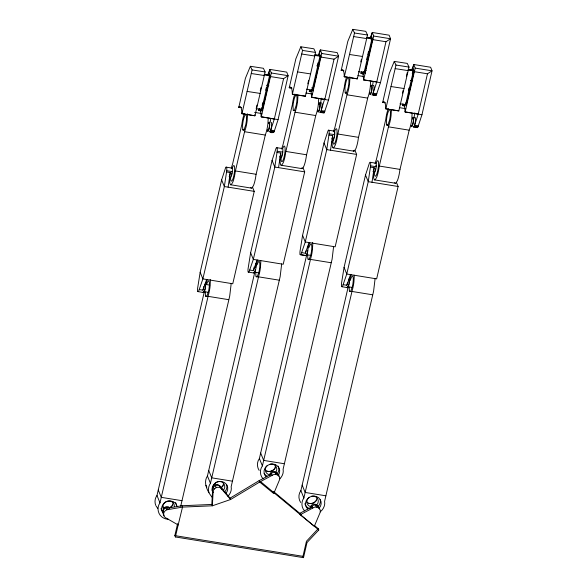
<?xml version="1.0" encoding="UTF-8"?>
<svg xmlns="http://www.w3.org/2000/svg" width="587" height="587" viewBox="0 0 587 587"><rect width="100%" height="100%" fill="white"/><g stroke="black" fill="none" stroke-linecap="round" stroke-linejoin="round"><path stroke-width="0.88" d="M241.815 113.621L241.829 112.807A15.467 3.507 -81.3 0 0 239.474 106.673L238.821 107.282L245.41 78.284L250.37 66.287L263.394 68.283L265.119 71.937L254.927 115.793L241.815 113.621L254.927 115.793M254.846 115.617L254.861 114.803M305.387 96.29L315.571 52.434L313.854 48.787L300.83 46.784L295.87 58.781L289.274 87.779L289.934 87.169A15.467 3.507 -81.3 0 1 292.289 93.304L292.355 94.294L305.387 96.29L305.313 95.299M344.217 76.684L344.231 75.87A15.467 3.507 -81.3 0 0 341.876 69.736L341.216 70.345L347.812 41.347L352.772 29.35L365.796 31.346L367.513 35L357.329 78.856L344.217 76.684L357.329 78.856M357.248 78.68L357.256 77.866M229.722 178.059L229.656 180.605A11.601 2.363 -80.8 0 0 231.271 184.663L232.775 182.227A11.601 2.363 -80.8 0 0 235.277 171.514L244.662 131.349A11.601 2.363 -80.8 0 0 247.171 120.636L247.494 115.228A11.601 2.363 -80.8 0 0 247.428 113.797M268.208 118.574L267.877 123.982A11.601 2.363 -80.8 0 1 265.375 134.694L255.991 174.86A11.601 2.363 -80.8 0 1 253.489 185.573L251.977 188.009A11.601 2.363 -80.8 0 1 250.84 187.414M280.175 158.556L280.116 161.102A11.601 2.363 -80.8 0 0 281.723 165.16L283.235 162.724A11.601 2.363 -80.8 0 0 285.737 152.011L295.122 111.846A11.601 2.363 -80.8 0 0 297.624 101.133L297.954 95.725M318.668 99.071L318.337 104.479A11.601 2.363 -80.8 0 1 315.835 115.191L306.451 155.357A11.601 2.363 -80.8 0 1 303.941 166.07L302.437 168.506A11.601 2.363 -80.8 0 1 301.292 167.911M332.117 141.122L332.059 143.668A11.601 2.363 -80.8 0 0 333.665 147.726L335.177 145.29A11.601 2.363 -80.8 0 0 337.679 134.577L347.064 94.412A11.601 2.363 -80.8 0 0 349.566 83.699L349.896 78.291A11.601 2.363 -80.8 0 0 349.83 76.86M370.61 81.637L370.28 87.045A11.601 2.363 -80.8 0 1 367.778 97.758L358.393 137.923A11.601 2.363 -80.8 0 1 355.883 148.636L354.379 151.072A11.601 2.363 -80.8 0 1 353.235 150.477M373.611 173.18L373.545 175.726A11.601 2.363 -80.8 0 0 375.159 179.783L376.663 177.347A11.601 2.363 -80.8 0 0 379.173 166.635L388.557 126.469A11.601 2.363 -80.8 0 0 391.059 115.756L391.39 110.349M412.096 113.695L411.773 119.102A11.601 2.363 -80.8 0 1 409.264 129.815L399.879 169.981A11.601 2.363 -80.8 0 1 397.377 180.693L395.873 183.129A11.601 2.363 -80.8 0 1 394.728 182.535M269.741 475.323C269.272 471.5 275.325 469.805 276.77 473.445M310.325 508.034C309.936 504.644 314.845 502.67 316.907 505.392M267.716 75.033L269.888 69.405L286.727 72.12L288.136 75.701L278.077 119.609L261.237 116.894L260.584 110.789L261.083 108.602M318.176 55.53L320.348 49.902L337.187 52.617L338.596 56.205L328.529 100.106L311.69 97.391L311.037 91.286L311.374 89.826M319.805 112.036L320.245 112.396L320.847 111.479L324.758 98.521M370.118 38.096L372.29 32.468L389.13 35.183L390.538 38.764L380.471 82.672L363.632 79.957L362.979 73.852L363.485 71.665M411.612 70.154L413.784 64.526L430.616 67.241L432.032 70.822L421.965 114.729L405.125 112.007L404.472 105.902L404.81 104.449M169.636 507.784A4.835 4.483 -22.6 0 0 162.9 511.438L163.949 515.76A4.835 4.483 -22.6 0 0 166.422 518.196L178.169 524.961L175.374 536.951L303.501 557.65L307.001 542.571L318.785 529.98L318.242 528.652L314.456 525.519M162.9 511.438L163.949 515.76M259.659 482.044L230.625 499.5L212.355 505.803L211.812 504.446L212.545 491.121L213.088 492.471L212.355 505.803L182.513 507.095L166.811 509.809A4.835 4.483 -22.6 0 0 163.736 513.434M226.545 171.984L226.707 170.744A4.835 0.983 -81.2 0 0 226.553 167.229L226.054 167.134A4.835 0.983 -81.2 0 0 225.115 169.239L221.622 179.908L200.174 272.258L197.643 288.041A4.835 0.991 -80.4 0 0 197.753 291.541L198.259 291.644A4.835 0.991 -80.4 0 0 199.228 289.538L202.875 278.898L224.351 186.556L226.545 171.984L230.287 172.563L228.108 187.143L254.23 191.362L232.76 283.763L202.875 278.898L200.174 272.258M277.005 152.481L277.159 151.241A4.835 0.983 -81.2 0 0 277.005 147.726L276.506 147.63A4.835 0.983 -81.2 0 0 275.574 149.736L272.075 160.405L250.634 252.755L248.103 268.538A4.835 0.991 -80.4 0 0 248.213 272.045L248.712 272.141A4.835 0.991 -80.4 0 0 249.68 270.035L253.327 259.395L274.804 167.053L277.005 152.481L280.74 153.06L278.561 167.64L304.69 171.859L283.213 264.26L253.327 259.395L250.634 252.755M300.654 254.707A4.835 0.991 -80.4 0 0 301.623 252.601L305.269 241.961L326.746 149.619L329.102 133.807A4.835 0.983 -81.2 0 0 328.947 130.292L328.449 130.197A4.835 0.983 -81.2 0 0 327.517 132.302L324.017 142.971L302.576 235.321L300.045 251.104A4.835 0.991 -80.4 0 0 300.155 254.604L306.253 255.653A4.835 0.991 -80.4 0 0 307.933 249.952A4.835 0.991 -80.4 0 0 307.324 246.349M342.148 286.764A4.835 0.991 -80.4 0 0 343.116 284.658L346.763 274.019L368.24 181.677L370.595 165.864A4.835 0.983 -81.2 0 0 370.441 162.35L369.942 162.254A4.835 0.983 -81.2 0 0 369.01 164.36L365.51 175.021L344.07 267.371L341.539 283.161A4.835 0.991 -80.4 0 0 341.649 286.661L347.746 287.711A4.835 0.991 -80.4 0 0 349.346 282.626A4.835 0.991 -80.4 0 0 349.089 278.297M302.576 235.321L305.269 241.961L335.155 246.826L356.632 154.425L330.503 150.206L332.682 135.626L328.947 135.047M344.07 267.371L346.763 274.019L376.649 278.876L398.118 186.483L371.997 182.263L374.176 167.684L370.434 167.104M270.233 122.081L270.776 118.567M320.561 103.459L321.368 98.19M372.635 85.144L373.178 81.63M413.989 118.075L414.804 112.807M268.252 75.774L269.888 69.405L271.304 72.986L261.237 116.894M319.02 55.435L320.348 49.902L321.757 53.483L311.69 97.391M370.646 38.837L372.29 32.468L373.699 36.049L363.632 79.957M412.448 70.058L413.784 64.526L415.192 68.107L405.125 112.007M264.451 74.292L269.235 75.026L264.414 74.446M314.903 54.789L319.688 55.523L315.667 55.068M371.189 40.019L371.63 38.089L366.846 37.355M408.339 69.413L413.123 70.147L412.265 73.845M261.34 110.921L258.728 110.503L259.05 108.566M363.742 73.984L361.122 73.566L361.445 71.629M404.362 105.902L402.616 105.616L402.939 103.679M259.85 108.661L259.564 109.894L258.728 110.503M262.455 109.776L270.218 75.914M278.077 119.609L274.452 130.718C274.408 133.968 267.533 132.853 270.71 130.116L274.334 119.007L283.572 78.68L288.136 75.701L271.304 72.986M312.908 90.273L320.678 56.411M324.787 99.504L334.032 59.177L338.596 56.205L321.757 53.483M362.252 71.724L361.966 72.957L361.122 73.566M364.85 72.832L372.62 38.977M380.471 82.672L376.223 95.255L371.938 94.94L372.789 94.045L376.729 82.063L385.975 41.743L390.538 38.764L373.699 36.049M406.343 104.89L414.106 71.027M413.241 126.66L413.681 127.012L414.283 126.102L418.223 114.12L427.468 73.801L432.032 70.822L415.192 68.107M175.374 536.951L174.831 535.608L177.612 523.619M241.903 113.797L252.087 69.941L250.37 66.287M155.746 505.341C154.41 502.164 154.917 498.238 156.986 495.479L204.342 291.622M168.44 519.275A11.601 10.771 -22.2 0 1 161.682 516.787C157.602 513.478 156.795 507.014 159.994 502.846L208.297 295.4A11.601 2.363 -80.8 0 0 210.021 286.852L210.344 281.459A11.601 2.363 -80.8 0 0 210.197 279.427M256.314 107.781L256.937 105.11M260.246 90.868L261.068 87.309M262.198 105.308L262.815 102.652M265.698 90.244L266.315 87.588M256.108 108.668L261.692 109.527L269.55 75.701L269.235 75.026M180.708 506.192L229.708 296.105L231.051 284.805A11.601 2.363 -80.8 0 0 230.977 283.382M292.355 94.294L302.547 50.438L300.83 46.784M212.142 497.284C207.593 491.708 202.816 482.778 207.446 475.976L254.802 272.119M208.95 492.691C208.033 489.565 208.444 485.97 210.454 483.343L258.75 275.897A11.601 2.363 -80.8 0 0 260.481 267.349L260.797 261.956A11.601 2.363 -80.8 0 0 260.723 260.533M307.808 83.824L308.63 80.265M317.185 66.309L318.007 62.765M306.568 89.165L312.145 90.024L320.01 56.198L319.688 55.523M281.437 263.879A11.601 2.363 -80.8 0 1 281.511 265.302L280.16 276.602L231.161 486.689C231.872 490.138 230.398 493.85 227.895 496.228M344.298 76.853L354.489 33.004L352.772 29.35M259.153 470.4C256.798 466.885 256.812 461.932 259.388 458.542L306.744 254.685M263.181 478.867C259.755 475.543 259.549 469.659 262.396 465.909L310.692 258.463A11.601 2.363 -80.8 0 0 312.423 249.915L312.739 244.522A11.601 2.363 -80.8 0 0 312.6 242.49M360.785 61.936L361.401 59.272M366.655 59.507L367.271 56.851M367.689 55.083L368.511 51.539M358.51 71.731L364.087 72.59L371.953 38.764L371.63 38.089M333.379 246.445A11.601 2.363 -80.8 0 1 333.453 247.868L332.103 259.161L283.103 469.255C283.815 472.696 282.34 476.409 279.838 478.794M385.791 108.911L395.976 65.054L394.259 61.408L407.29 63.403L409.007 67.057L398.822 110.914L385.791 108.911L385.725 107.92A15.467 3.507 -81.3 0 0 383.37 101.793L382.709 102.402L389.306 73.397L394.259 61.408M300.647 502.457C298.284 498.943 298.306 493.983 300.882 490.6L348.238 286.742M304.668 510.925C301.248 507.601 301.043 501.716 303.883 497.967L352.185 290.514A11.601 2.363 -80.8 0 0 353.917 281.965L354.232 276.58A11.601 2.363 -80.8 0 0 354.159 275.156M402.484 93.106L403.1 90.435M406.409 76.193L407.239 72.634M408.354 90.677L408.97 88.021M399.996 103.789L405.58 104.64L413.439 70.814L413.123 70.147M303.501 557.65L302.958 556.322L306.458 541.243L318.242 528.652M374.873 278.502A11.601 2.363 -80.8 0 1 374.946 279.926L373.596 291.218L324.596 501.313C325.396 505.297 323.364 509.545 320.113 511.871M178.169 524.961L182.513 507.095L181.955 505.752L167.471 508.166L168.029 509.494M322.05 112.403L324.281 112.689L328.529 100.106M416.983 127.262L417.416 127.621L418.025 126.704L421.965 114.729M199.228 289.538L202.955 290.169L206.602 279.537M249.68 270.035L253.415 270.666L257.062 260.034M301.623 252.601L305.357 253.232L309.004 242.6M343.116 284.658L346.851 285.289L350.49 274.65M207.365 279.617L207.204 279.94A11.601 2.363 -80.8 0 0 205.743 284.776M257.825 260.114L257.664 260.437A11.601 2.363 -80.8 0 0 256.196 265.273M309.767 242.68L309.606 243.003A11.601 2.363 -80.8 0 0 308.138 247.839M351.253 274.731L351.099 275.061A11.601 2.363 -80.8 0 0 349.632 279.896M311.719 91.234L309.18 91L310.024 90.391M402.616 105.616L403.21 105L405.059 105.271M212.553 491.583A4.835 4.476 -21.9 0 1 213.352 487.085L215.37 485.625A4.835 4.476 -21.9 0 1 221.805 489.11M213.088 492.471A4.835 4.476 -21.9 0 1 214.167 489.11L216.185 487.65A4.835 4.476 -21.9 0 1 220.903 488.171L230.625 499.5L230.082 498.143L221.211 487.636L221.754 488.993M230.082 498.143L259.124 480.65L271.671 473.98L272.214 475.331A4.835 4.476 -21.9 0 1 275.787 474.377L278.04 475.235A4.835 4.476 -21.9 0 1 279.705 479.388L273.74 493.557L259.659 482.008L259.124 480.65M259.659 482.008L272.214 475.331M299.715 513.361L312.262 506.691L312.805 508.041A4.835 4.476 -21.9 0 1 316.371 507.087L318.624 507.953A4.835 4.476 -21.9 0 1 320.297 512.106L314.324 526.268L300.243 514.718L299.715 513.361L301.116 514.52M300.243 514.718L312.805 508.041M231.66 167.999L232.166 168.102A4.835 0.983 -81.2 0 1 231.931 174.082A4.835 0.983 -81.2 0 1 230.214 177.223M334.062 131.062L334.561 131.165A4.835 0.983 -81.2 0 1 334.194 137.732A4.835 0.983 -81.2 0 1 332.455 139.765M205.201 283.176A4.835 0.991 -80.4 0 1 205.457 287.505A4.835 0.991 -80.4 0 1 203.858 292.59L203.351 292.495A4.835 0.991 -80.4 0 1 203.197 291.966M255.661 263.673A4.835 0.991 -80.4 0 1 255.91 268.002A4.835 0.991 -80.4 0 1 254.31 273.087L253.811 272.992A4.835 0.991 -80.4 0 1 253.657 272.471M306.253 255.653L300.155 254.604M347.746 287.711L347.247 287.608A4.835 0.991 -80.4 0 1 347.093 287.087M181.955 505.752L211.812 504.446M354.489 33.004L367.513 35M366.369 37.906L371.953 38.764M353.653 36.577L366.684 38.581M349.492 54.474L362.524 56.477M302.547 50.438L315.571 52.434M395.976 65.054L409.007 67.057M320.01 56.198L314.427 55.339L314.742 56.014L301.711 54.019M408.655 70.08L413.439 70.814M395.146 68.635L408.178 70.631L407.855 69.963M341.128 70.154L343.733 70.55M341.216 70.345L343.821 70.741M297.55 71.907L310.582 73.911M390.986 86.531L404.017 88.527M252.087 69.941L265.119 71.937M269.55 75.701L263.967 74.843L264.282 75.518L251.258 73.514M289.186 87.588L291.79 87.984M289.274 87.779L291.878 88.175M382.709 102.402L385.314 102.798M293.14 94.25L305.306 96.114M386.576 108.866L389.181 109.27M390.92 109.534L398.822 110.914M247.098 91.411L260.122 93.414M238.726 107.091L241.33 107.487M238.821 107.282L241.418 107.678M366.816 37.509L371.6 38.243M409.102 69.684L412.294 70.176M328.449 130.197L334.561 131.165M329.102 133.807L334.715 134.672M277.005 147.726L282.618 148.599A4.835 0.983 -81.2 0 1 282.384 154.579A4.835 0.983 -81.2 0 1 280.674 157.727M370.441 162.35L376.054 163.223A4.835 0.983 -81.2 0 1 375.819 169.203A4.835 0.983 -81.2 0 1 374.11 172.343M277.159 151.241L282.773 152.114M370.595 165.864L376.208 166.73M226.054 167.134L232.166 168.102M226.707 170.744L232.32 171.609M330.503 150.206L326.746 149.619L324.017 142.971M278.561 167.64L274.804 167.053L272.075 160.405M371.997 182.263L368.24 181.677L365.51 175.021M228.108 187.143L224.351 186.556L221.622 179.908M385.975 41.743L372.877 39.637L371.578 36.328M427.468 73.801L414.371 71.687L413.072 68.386M334.032 59.177L320.935 57.071L319.636 53.769M364.622 70.33L366.222 70.587M410.342 80.338L412.749 80.727M316.914 65.715L319.313 66.104M361.717 72.942L363.566 73.214M361.049 73.375L363.661 73.793M357.931 75.598L363.331 76.471M363.566 79.781L367.932 80.485M369.678 80.764L375.79 81.754M283.572 78.68L270.475 76.574L269.176 73.265M376.847 93.781L373.105 93.179A4.835 0.954 -80.8 0 0 374.022 87.368A4.835 0.954 -80.8 0 0 373.134 85.783M372.789 94.045L376.531 94.646M372.481 94.654L376.223 95.255M373.244 94.845L375.489 95.211M345.207 92.863L345.985 93.267L346.491 92.68L348.025 88.314A7.925 1.614 -80.8 0 0 348.927 79.839A7.925 1.614 -80.8 0 0 347.35 78.401L346.822 79.48A7.925 1.614 -80.8 0 0 344.929 88.754L345.207 92.863L346.807 93.12M346.91 94.764L367.616 98.11M403.21 105L404.905 105.271M309.775 90.376L311.624 90.647M402.543 105.433L405.155 105.851M309.18 91L311.8 91.418M266.454 85.218L268.861 85.607M399.424 107.656L405.727 108.668M305.988 93.032L312.291 94.052M405.059 111.838L418.223 114.12M311.624 97.215L324.721 99.328M418.34 125.838L414.598 125.229A4.835 0.954 -80.8 0 0 415.515 119.418A4.835 0.954 -80.8 0 0 414.627 117.84M324.905 111.214L321.162 110.613A4.835 0.954 -80.8 0 0 322.065 105.322A4.835 0.954 -80.8 0 0 321.485 102.916M414.283 126.102L418.025 126.704M320.847 111.479L324.589 112.08M413.967 126.711L417.709 127.313M320.539 112.088L324.281 112.689M413.431 126.997L417.416 127.621M319.996 112.381L323.987 112.998M386.701 124.921L387.046 125.383L387.978 124.737L389.511 120.372A7.925 1.614 -80.8 0 0 390.414 111.897A7.925 1.614 -80.8 0 0 388.843 110.459L388.315 111.537A7.925 1.614 -80.8 0 0 386.422 120.812L386.701 124.921L388.301 125.178M293.265 110.297L294.043 110.701L294.549 110.114L296.083 105.748A7.925 1.614 -80.8 0 0 296.985 97.273A7.925 1.614 -80.8 0 0 295.408 95.835L294.879 96.914A7.925 1.614 -80.8 0 0 292.986 106.188L293.265 110.297L294.865 110.554M388.396 126.821L409.11 130.167M294.968 112.198L315.674 115.544M259.315 109.879L261.164 110.151M258.647 110.312L261.266 110.738M254.626 112.388L261.831 113.555M261.171 116.718L274.334 119.007M337.73 133.99L358.444 137.336M274.452 130.718L270.71 130.116A4.835 0.954 -80.8 0 0 271.612 124.826A4.835 0.954 -80.8 0 0 271.025 122.419M270.394 130.982L274.136 131.583M270.079 131.591L273.821 132.192M269.785 131.899L273.527 132.501M242.813 129.8L243.15 130.27L244.089 129.617L245.623 125.251A7.925 1.614 -80.8 0 0 246.525 116.776A7.925 1.614 -80.8 0 0 244.955 115.338L244.427 116.417A7.925 1.614 -80.8 0 0 242.534 125.691L242.813 129.8L244.412 130.057M244.508 131.701L265.221 135.047M333.027 147.814L353.741 151.167M379.224 166.04L399.938 169.386M285.788 151.424L306.502 154.77M374.521 179.871L395.234 183.217M281.085 165.255L301.799 168.601M235.336 170.927L256.042 174.273M230.632 184.758L251.339 188.104M310.369 259.388L331.083 262.734M307.779 255.088A7.925 1.614 -80.8 0 0 308.065 259.168L309.665 259.425M351.862 291.438L372.576 294.784M349.265 287.146A7.925 1.614 -80.8 0 0 349.551 291.225L351.158 291.482M258.427 276.822L279.141 280.168M255.837 272.529A7.925 1.614 -80.8 0 0 256.123 276.602L257.722 276.859M207.974 296.325L228.681 299.671M205.377 292.033A7.925 1.614 -80.8 0 0 205.663 296.105L207.262 296.362M284.387 463.752L263.673 460.406L260.665 453.032M325.873 495.802L305.167 492.456L302.158 485.089M232.445 481.186L211.731 477.84L208.723 470.473M181.985 500.689L161.271 497.343L158.27 489.976M174.831 535.608L302.958 556.322M310.971 255.433L306.172 254.626A3.676 0.748 -80.4 0 0 306.385 254.538M347.665 286.676L352.457 287.491M254.23 272.06L259.028 272.867M248.213 272.045L254.31 273.087M205.002 284.321L209.801 285.128M203.77 291.563L208.568 292.37M197.753 291.541L203.858 292.59M269.822 475.184A4.835 4.476 -21.9 0 1 274.973 472.352L277.225 473.21A4.835 4.476 -21.9 0 1 278.935 476.182M310.413 507.894A4.835 4.476 -21.9 0 1 315.557 505.062L317.809 505.921A4.835 4.476 -21.9 0 1 319.526 508.892M273.505 491.488L299.92 513.442M260.694 481.722L318.785 529.98M376.054 163.223L375.555 163.12A4.835 0.983 -81.2 0 0 375.247 163.553M282.618 148.599L282.12 148.504A4.835 0.983 -81.2 0 0 281.811 148.929M169.76 507.872C167.471 504.761 161.909 507.704 163.362 511.343M157.771 508.437L156.083 506.009M349.551 291.225L350.336 291.6L350.843 290.998L352.369 286.61A7.925 1.614 -80.8 0 0 353.257 278.15A7.925 1.614 -80.8 0 0 351.679 276.77L351.151 277.856A7.925 1.614 -80.8 0 0 350.3 280.535M308.065 259.168L308.85 259.549L309.349 258.948L310.883 254.553A7.925 1.614 -80.8 0 0 311.77 246.092A7.925 1.614 -80.8 0 0 310.185 244.713L309.657 245.799A7.925 1.614 -80.8 0 0 309.136 247.296M256.123 276.602L256.908 276.983L257.407 276.382L258.94 271.986A7.925 1.614 -80.8 0 0 259.828 263.526A7.925 1.614 -80.8 0 0 258.243 262.147L257.715 263.233A7.925 1.614 -80.8 0 0 257.194 264.73M205.663 296.105L206.008 296.56L206.947 295.885L208.48 291.49A7.925 1.614 -80.8 0 0 209.368 283.029A7.925 1.614 -80.8 0 0 207.783 281.65L207.255 282.736A7.925 1.614 -80.8 0 0 206.734 284.233M219.633 486.381C218.004 482.279 211.151 485.038 212.817 489.118M273.278 132.486L272.97 131.51M205.942 485.324L206.873 487.173M405.265 103.972L405.58 104.64M363.771 71.915L364.087 72.59M311.829 89.349L312.145 90.024M261.369 108.852L261.692 109.527M165.974 507.814L166.811 509.809M396.423 182.337L398.118 186.483M354.93 150.287L356.632 154.425M302.987 167.721L304.69 171.859M252.535 187.224L254.23 191.362M300.882 490.6L303.883 497.967M259.388 458.542L262.396 465.909M207.446 475.976L210.454 483.343M156.986 495.479L159.994 502.846M220.088 486.139L220.903 488.171M215.37 485.625L216.185 487.65M213.352 487.085L214.167 489.11M317.809 505.921L318.624 507.953M315.557 505.062L316.371 507.087M277.225 473.21L278.04 475.235M274.973 472.352L275.787 474.377M406.608 105.55L405.566 102.916M364.593 72.172L365.114 73.492M313.172 90.934L311.873 87.639M262.712 110.437L261.677 107.803M212.824 492.258A4.835 4.476 -21.9 0 1 212.545 491.121M221.211 487.636A4.835 4.476 -21.9 0 1 221.798 488.648M163.692 514.784A4.835 4.483 -22.6 0 1 163.113 513.764M311.345 507.542A4.835 4.476 -21.9 0 1 312.262 506.691M348.898 279.434A3.676 0.748 -80.4 0 1 349.016 283.205M348.832 284.137A3.676 0.748 -80.4 0 1 348.362 285.722M348.113 286.265A3.676 0.748 -80.4 0 1 347.871 286.595M376.003 165.321A3.676 0.748 -81.2 0 1 376.003 166.092M375.643 168.858A3.676 0.748 -81.2 0 1 375.431 169.724M375.196 170.45A3.676 0.748 -81.2 0 1 374.719 171.323M374.176 167.684A4.835 0.983 -81.2 0 1 373.67 170.047M373.361 171A4.835 0.983 -81.2 0 1 373.046 171.72M347.387 282.934A4.835 0.991 -80.4 0 1 346.851 285.289M376.289 162.76A7.925 1.614 -80.8 0 1 378.556 163.641A7.925 1.614 -80.8 0 1 376.399 175.029A7.925 1.614 -80.8 0 1 374.506 172.16M375.137 163.502A11.601 2.363 -80.8 0 1 376.384 159.605L385.762 119.44A11.601 2.363 -80.8 0 1 388.271 108.727M307.654 508.914A7.925 7.36 -22.2 0 1 307.771 498.554A7.925 7.36 -22.2 0 1 318.704 497.82A7.925 7.36 -22.2 0 1 319.225 508.137M316.65 500.241A7.925 7.36 -22.2 0 1 308.777 503.507M316.855 498.451A5.797 5.386 -22.2 0 1 312.754 503.279A5.797 5.386 -22.2 0 1 306.671 501.76M311.66 496.184A5.797 5.386 -22.2 0 1 317.787 499.067A5.797 5.386 -22.2 0 1 316.122 505.583M310.442 506.684A5.797 5.386 -22.2 0 1 308.938 497.453M320.157 499.398A7.925 7.36 -22.2 0 1 317.941 506.632M309.665 508.577A7.925 7.36 -22.2 0 1 305.636 505.414M305.335 504.849A7.925 7.36 -22.2 0 1 304.902 503.639M412.441 119.066A3.676 0.726 -80.8 0 1 413.219 121.546A3.676 0.726 -80.8 0 1 411.619 125.302M412.441 118.148A4.835 0.954 -80.8 0 1 413.637 118.794A4.835 0.954 -80.8 0 1 412.624 125.244A4.835 0.954 -80.8 0 1 411.252 125.721M307.661 250.209A3.676 0.748 -80.4 0 1 307.339 252.08M307.118 252.938A3.676 0.748 -80.4 0 1 306.619 254.208M334.326 135.868A3.676 0.748 -81.2 0 0 334.326 132.258A7.925 1.614 -80.8 0 1 337.026 130.593A7.925 1.614 -80.8 0 1 335.089 142.575A7.925 1.614 -80.8 0 1 333.02 140.11M334.15 136.808A3.676 0.748 -81.2 0 1 333.702 138.393M333.46 138.943A3.676 0.748 -81.2 0 1 333.02 139.354M332.682 135.626A4.835 0.983 -81.2 0 1 331.875 138.95M305.893 250.876A4.835 0.991 -80.4 0 1 305.357 253.232M371.182 86.546A3.676 0.726 -80.8 0 1 371.659 89.965A3.676 0.726 -80.8 0 1 370.133 93.252M370.947 86.091A4.835 0.954 -80.8 0 1 372.151 87.059A4.835 0.954 -80.8 0 1 370.918 93.744A4.835 0.954 -80.8 0 1 369.722 92.775M333.643 131.444A11.601 2.363 -80.8 0 1 334.891 127.548L344.276 87.382A11.601 2.363 -80.8 0 1 346.521 77.33M266.168 476.857A7.925 7.36 -22.2 0 1 265.962 466.826A7.925 7.36 -22.2 0 1 276.506 465.242A7.925 7.36 -22.2 0 1 278.546 475M275.538 467.634A7.925 7.36 -22.2 0 1 266.623 471.324M275.332 464.977A5.797 5.386 -22.2 0 1 271.964 470.943A5.797 5.386 -22.2 0 1 265.177 469.703M270.167 464.126A5.797 5.386 -22.2 0 1 275.949 466.401A5.797 5.386 -22.2 0 1 275.663 472.454M270.409 474.898A5.797 5.386 -22.2 0 1 265.522 471.251A5.797 5.386 -22.2 0 1 267.445 465.396M278.231 466.129A7.925 7.36 -22.2 0 1 277.732 473.005M266.946 476.006A7.925 7.36 -22.2 0 1 264.143 473.357M205.179 284.482A3.676 0.748 -80.4 0 1 205.127 288.085M204.944 289.017A3.676 0.748 -80.4 0 1 203.983 291.475M231.924 172.813A3.676 0.748 -81.2 0 1 231.542 174.603M231.307 175.33A3.676 0.748 -81.2 0 1 231.065 175.88M230.287 172.563A4.835 0.983 -81.2 0 1 229.781 174.926M229.473 175.887A4.835 0.983 -81.2 0 1 229.157 176.606M203.667 286.573A4.835 0.991 -80.4 0 1 202.955 290.169M268.787 123.483A3.676 0.726 -80.8 0 1 269.264 126.902A3.676 0.726 -80.8 0 1 267.731 130.189M268.553 123.028A4.835 0.954 -80.8 0 1 269.749 124.004A4.835 0.954 -80.8 0 1 268.523 130.681A4.835 0.954 -80.8 0 1 267.32 129.712M232.401 167.64A7.925 1.614 -80.8 0 1 234.668 168.52A7.925 1.614 -80.8 0 1 232.511 179.916A7.925 1.614 -80.8 0 1 230.618 177.047M231.249 168.381A11.601 2.363 -80.8 0 1 232.489 164.485L241.873 124.319A11.601 2.363 -80.8 0 1 244.383 113.607M163.318 513.332A7.925 7.36 -22.2 0 1 165.996 501.885A7.925 7.36 -22.2 0 1 177.076 506.273M172.761 505.128A7.925 7.36 -22.2 0 1 168.946 507.946M172.93 501.914A5.797 5.386 -22.2 0 1 169.57 507.887M163.861 507.572A5.797 5.386 -22.2 0 1 162.775 506.64M163.377 508.848A5.797 5.386 -22.2 0 1 167.765 501.063A5.797 5.386 -22.2 0 1 174.346 506.713M175.528 502.501A7.925 7.36 -22.2 0 1 176.482 506.199M162.951 511.805A7.925 7.36 -22.2 0 1 161.748 510.294M161.447 509.729A7.925 7.36 -22.2 0 1 161.007 508.518M255.631 264.979A3.676 0.748 -80.4 0 1 255.719 267.643M255.396 269.514A3.676 0.748 -80.4 0 1 254.934 271.099M254.677 271.649A3.676 0.748 -80.4 0 1 254.442 271.972M282.384 153.31A3.676 0.748 -81.2 0 1 281.995 155.1M281.76 155.826A3.676 0.748 -81.2 0 1 281.518 156.377M280.74 153.06A4.835 0.983 -81.2 0 1 280.241 155.423M279.933 156.384A4.835 0.983 -81.2 0 1 279.61 157.103M254.127 267.07A4.835 0.991 -80.4 0 1 253.415 270.666M319.24 103.98A3.676 0.726 -80.8 0 1 319.717 107.399A3.676 0.726 -80.8 0 1 318.191 110.686M318.69 104.398A4.835 0.954 -80.8 0 1 320.194 103.877A4.835 0.954 -80.8 0 1 319.086 110.914A4.835 0.954 -80.8 0 1 317.78 110.209M282.853 148.137A7.925 1.614 -80.8 0 1 285.121 149.025A7.925 1.614 -80.8 0 1 282.971 160.412A7.925 1.614 -80.8 0 1 281.078 157.543M281.701 148.878A11.601 2.363 -80.8 0 1 282.949 144.982L292.333 104.816A11.601 2.363 -80.8 0 1 294.835 94.103M212.714 492.222A7.925 7.36 -22.2 0 1 215.759 482.785A7.925 7.36 -22.2 0 1 225.9 483.791A7.925 7.36 -22.2 0 1 225.79 493.52M223.214 485.625A7.925 7.36 -22.2 0 1 221.24 487.503M223.42 483.827A5.797 5.386 -22.2 0 1 221.306 487.584M226.721 484.774A7.925 7.36 -22.2 0 1 224.505 492.016M219.721 481.457A5.797 5.386 -22.2 0 1 223.72 489.888M213.389 486.579A5.797 5.386 -22.2 0 1 218.225 481.56"/></g></svg>
